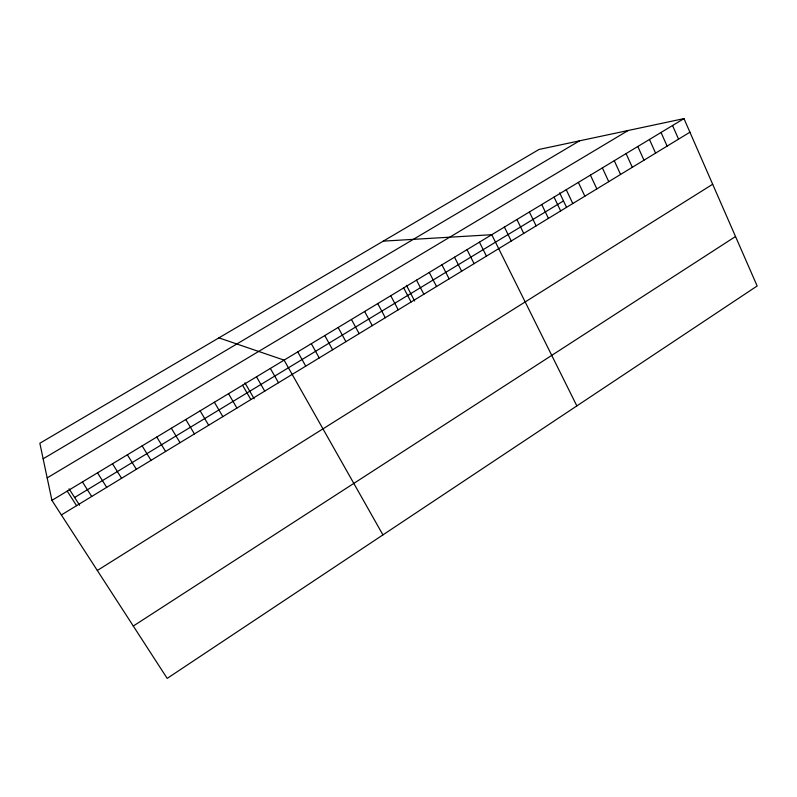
<?xml version="1.0" encoding="UTF-8"?>
<svg xmlns="http://www.w3.org/2000/svg" width="797" height="797" viewBox="0 0 797 797"><rect width="100%" height="100%" fill="white"/><g stroke="black" fill="none" stroke-linecap="round" stroke-linejoin="round"><path stroke-width="1.2" d="M133.288 626.034L735.521 236.51M97.324 570.483L712.667 184.256M61.369 514.942L689.923 132.222M74.619 497.487L563.489 200.934M51.925 500.367L683.975 118.614L757.15 285.984L167.191 678.386L51.925 500.367L39.85 443.252L539.011 149.457L683.975 118.614M47.172 477.891L628.195 130.479M43.138 458.793L579.529 140.84M383.247 241.132L491.769 234.707L576.849 405.902M218.906 337.868L284.101 360.134L382.929 534.887M67.237 491.121L76.582 505.677M69.02 488.77L79.6 505.258M82.44 481.946L91.685 496.481M97.523 472.83L106.688 487.346M112.507 463.784L121.572 478.28M127.371 454.798L136.357 469.284M142.135 445.882L151.031 460.347M156.79 437.035L165.597 451.481M171.345 428.248L180.062 442.664M185.791 419.521L194.428 433.927M200.137 410.853L208.684 425.239M214.383 402.246L222.851 416.622M228.52 393.708L236.908 408.054M242.567 385.23L250.876 399.556M244.938 382.829L254.153 398.759M256.504 376.802L264.734 391.118M270.352 368.443L278.502 382.729M297.759 351.885L305.749 366.142M311.318 343.696L319.238 357.933M324.787 335.567L332.628 349.773M338.157 327.487L345.928 341.674M351.447 319.467L359.138 333.634M364.637 311.497L372.259 325.644M377.738 303.577L385.29 317.714M390.749 295.727L398.231 309.834M403.68 287.916L411.083 302.003M406.43 285.326L414.639 300.987M416.512 280.155L423.855 294.232M429.264 272.454L436.537 286.512M441.937 264.803L449.129 278.84M454.519 257.212L461.652 271.219M467.022 249.66L474.085 263.648M479.435 242.158L486.429 256.126M504.391 227.085L511.256 241.013M516.934 219.514L523.729 233.421M529.387 211.992L536.122 225.88M541.751 204.52L548.426 218.378M554.045 197.098L560.65 210.936M559.633 192.824L566.448 207.17M566.249 189.726L572.794 203.544M578.373 182.403L584.849 196.201M590.418 175.121L596.833 188.909M602.383 167.898L608.739 181.656M614.268 160.715L620.564 174.453M626.073 153.582L632.31 167.3M637.809 146.499L643.986 160.197M649.465 139.465L655.582 153.134M661.042 132.471L667.109 146.12M672.548 125.518L678.556 139.156"/></g></svg>
